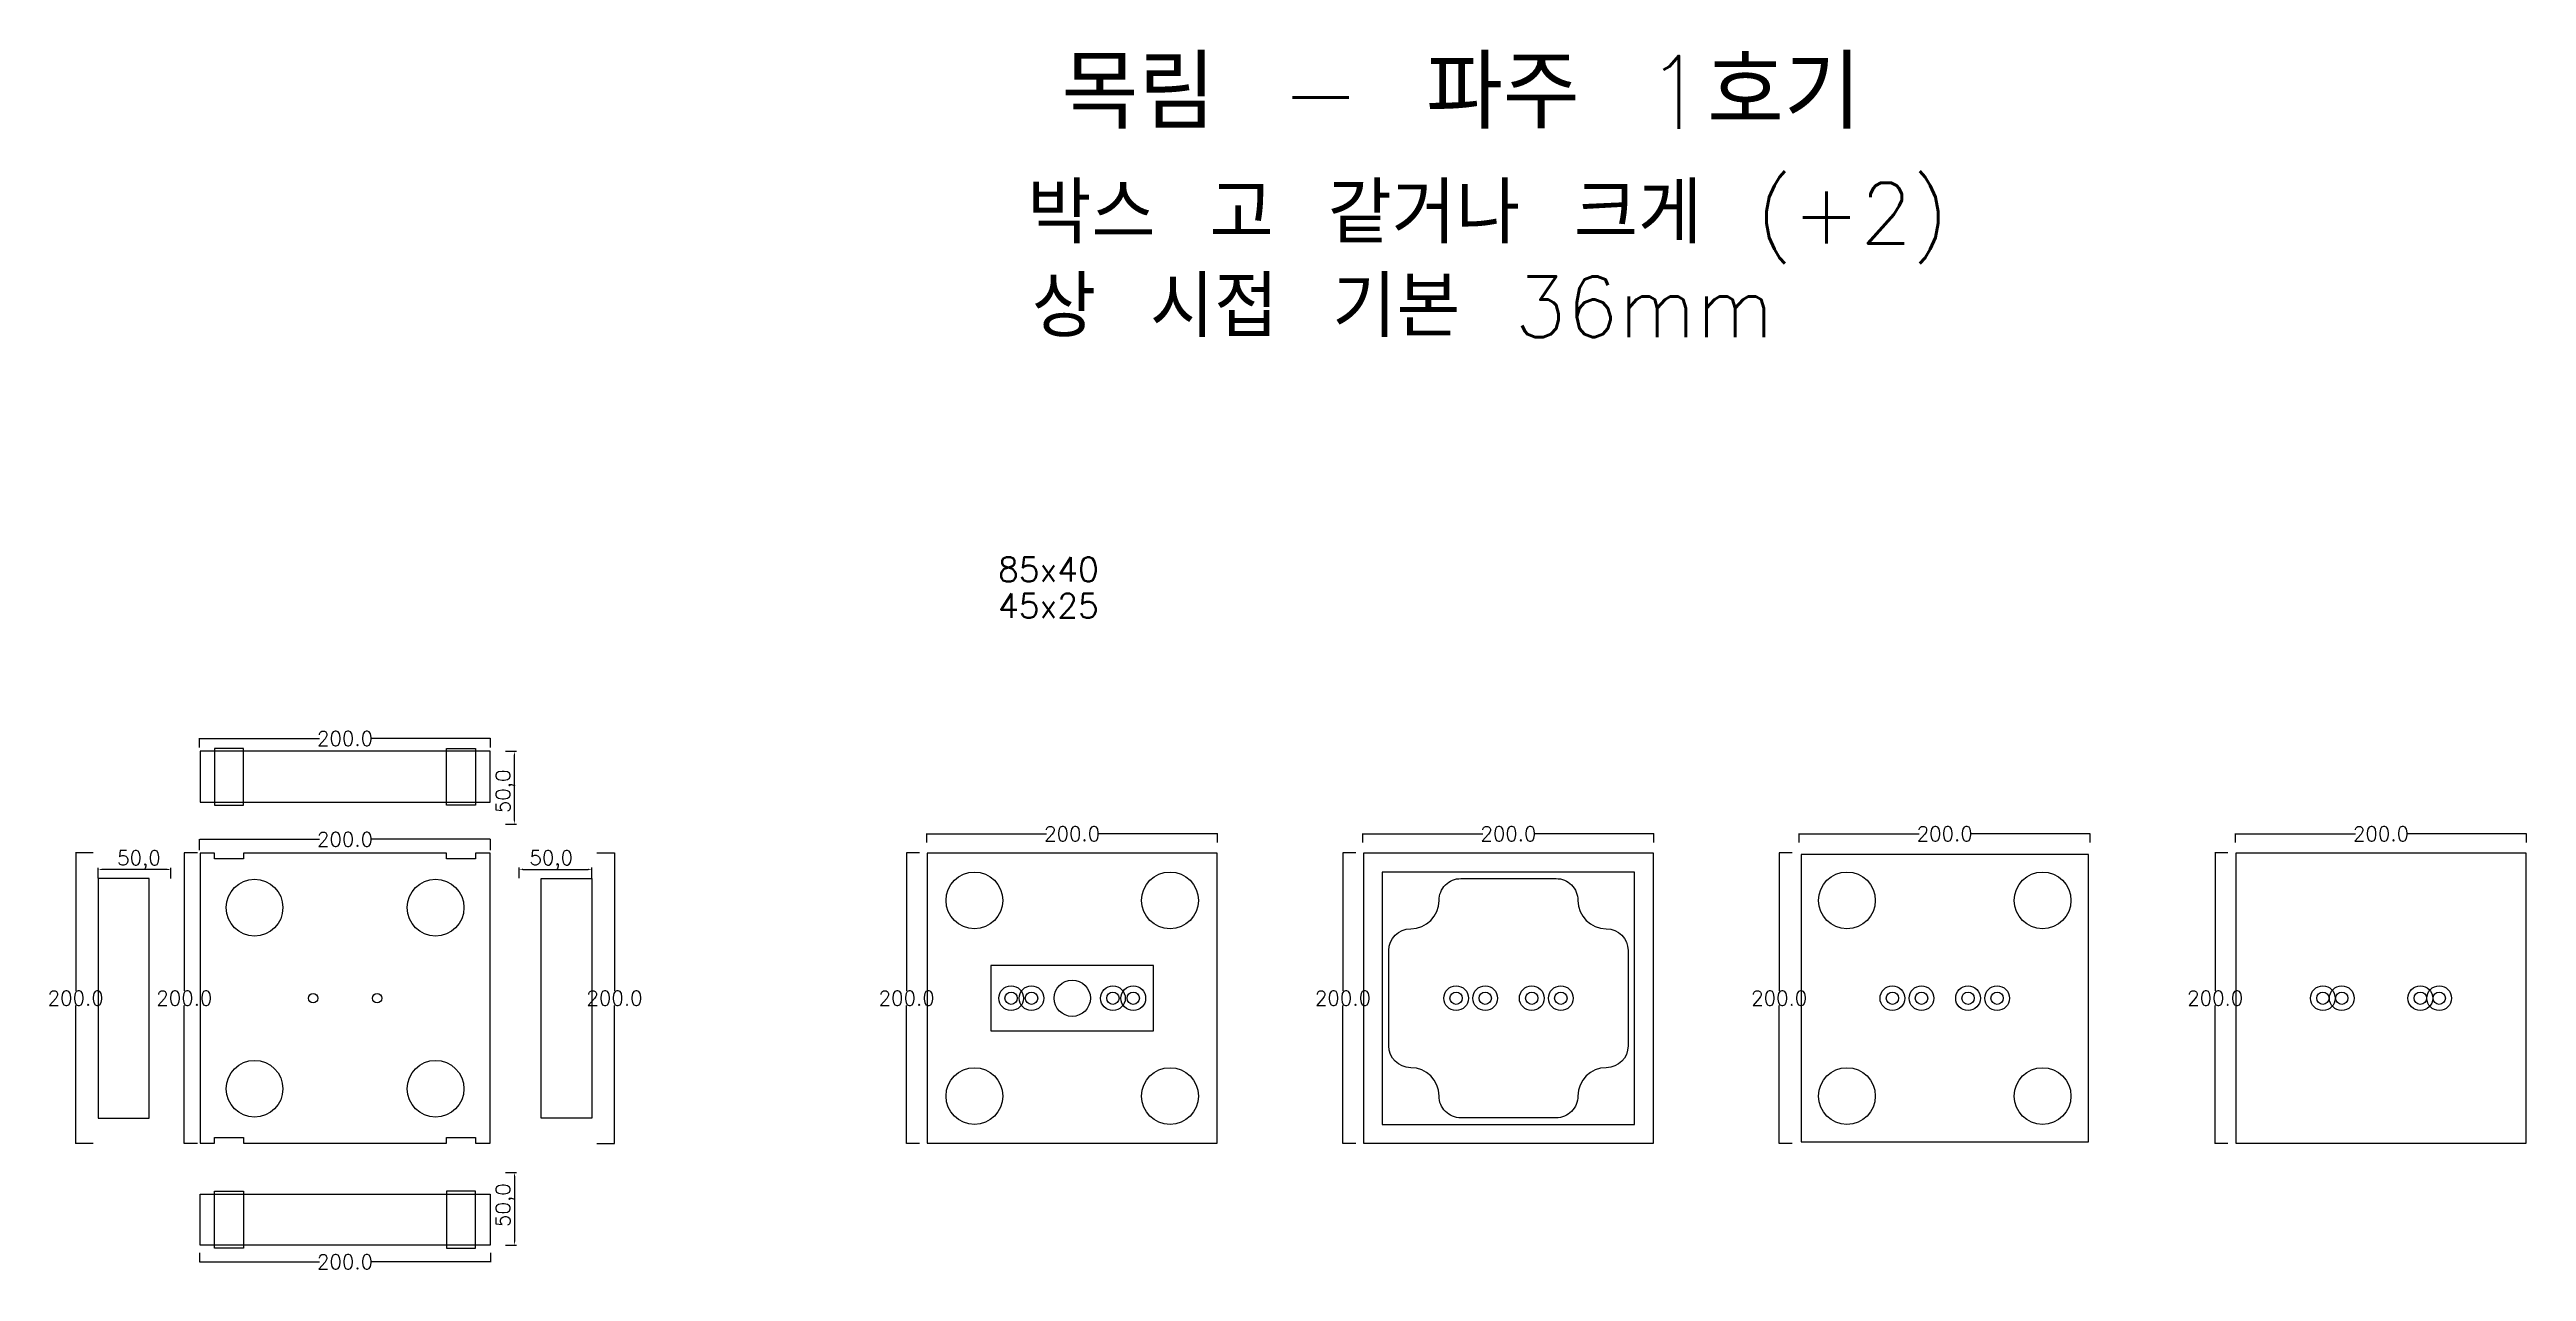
# Model space of a CAD drawing. Header units: millimetres. Extents: x 1507 to 3210, y 18 to 858.
import ezdxf

# ---------------------------------------------------------------- set-up
doc = ezdxf.new("R2010")
doc.units = ezdxf.units.MM
for name, color, linetype in [('TEXT', 7, 'Continuous'), ('볼트 구멍', 7, 'Continuous'), ('치구', 7, 'Continuous'), ('치수', 7, 'Continuous')]:
    doc.layers.add(name, color=color, linetype=linetype)
doc.styles.get("Standard").update_dxf_attribs({"font": 'txt.shx', "bigfont": 'whgtxt.shx'})
doc.dimstyles.new('ISO-25', dxfattribs={"dimtxt": 2.5, "dimasz": 2.5, "dimexe": 1.25, "dimexo": 0.625, "dimtad": 1, "dimtxsty": 'Standard', "dimcen": 2.5, "dimadec": 0, "dimazin": 0, "dimtfac": 1, "dimtmove": 0, "dimatfit": 3, "dimfxl": 0, "dimarcsym": 0})
doc.dimstyles.get("Standard").update_dxf_attribs({"dimtxt": 7, "dimasz": 0.18, "dimexe": 0.18, "dimexo": 0.0625, "dimgap": 0.09, "dimtad": 0, "dimtih": 1, "dimtoh": 1, "dimdec": 1, "dimzin": 0, "dimdsep": 46, "dimtxsty": 'Standard', "dimcen": 0.09, "dimadec": 0, "dimazin": 0, "dimtfac": 1, "dimtdec": 1, "dimtofl": 0, "dimtmove": 0, "dimatfit": 3, "dimfxl": 0, "dimtolj": 1, "dimtzin": 0, "dimarcsym": 0})

# ---------------------------------------------------------------- blocks, each defined once
blk = doc.blocks.new('*D1')
at = {"layer": 'Defpoints', "color": 0}
for p in [(1540.7, 294), (1540.7, 287.4), (1590.7, 287.3)]:
    blk.add_point(p, dxfattribs=at)
at = {"layer": '치수', "color": 0, "lineweight": -2}
for p, q in [((1540.7, 288), (1540.7, 295.3)), ((1588.2, 294), (1543.2, 294)), ((1590.7, 287.9), (1590.7, 295.3))]:
    blk.add_line(p, q, dxfattribs=at)
at = {"layer": '치수', "color": 0}
for points in [[(1543.2, 294.5), (1543.2, 293.6), (1540.7, 294)], [(1588.2, 294.5), (1588.2, 293.6), (1590.7, 294)]]:
    blk.add_solid(points, dxfattribs=at)
at = {"layer": '치수', "color": 0, "insert": (1568.7, 300.5), "char_height": 10, "attachment_point": 5}
blk.add_mtext('50,0', dxfattribs=at)
blk = doc.blocks.new('*D2')
at = {"layer": 'Defpoints', "color": 0}
for p in [(1537.3, 305.6), (1525.2, 105.6), (1537.3, 105.6)]:
    blk.add_point(p, dxfattribs=at)
at = {"layer": '치수', "color": 0, "lineweight": -2}
for p, q in [((1537.2, 305.6), (1525, 305.6)), ((1525.2, 305.4), (1525.2, 210.7)), ((1525.2, 105.7), (1525.2, 200.5)), ((1537.2, 105.6), (1525, 105.6))]:
    blk.add_line(p, q, dxfattribs=at)
at = {"layer": '치수', "color": 0}
for points in [[(1525.2, 305.4), (1525.2, 305.4), (1525.2, 305.6)], [(1525.2, 105.7), (1525.2, 105.7), (1525.2, 105.6)]]:
    blk.add_solid(points, dxfattribs=at)
at = {"layer": '치수', "color": 0, "insert": (1525.2, 205.6), "char_height": 10, "attachment_point": 5}
blk.add_mtext('\\A1;200.0', dxfattribs=at)
blk = doc.blocks.new('*D3')
at = {"layer": 'Defpoints', "color": 0}
for p in [(1820.1, 375.3), (1827, 375.3), (1820.1, 325.3)]:
    blk.add_point(p, dxfattribs=at)
at = {"layer": '치수', "color": 0, "lineweight": -2}
for p, q in [((1820.7, 375.3), (1828.3, 375.3)), ((1827, 327.8), (1827, 372.8)), ((1820.7, 325.3), (1828.3, 325.3))]:
    blk.add_line(p, q, dxfattribs=at)
at = {"layer": '치수', "color": 0}
for points in [[(1826.6, 372.8), (1827.4, 372.8), (1827, 375.3)], [(1826.6, 327.8), (1827.4, 327.8), (1827, 325.3)]]:
    blk.add_solid(points, dxfattribs=at)
at = {"layer": '치수', "color": 0, "insert": (1820.6, 347.8), "char_height": 10, "attachment_point": 5, "rotation": 90}
blk.add_mtext('50,0', dxfattribs=at)
blk = doc.blocks.new('*D4')
at = {"layer": 'Defpoints', "color": 0}
for p in [(2710.4, 312.7), (2910.4, 318.6), (2910.4, 312.7)]:
    blk.add_point(p, dxfattribs=at)
at = {"layer": '치수', "color": 0, "lineweight": -2}
for p, q in [((2710.4, 312.7), (2710.4, 318.7)), ((2710.6, 318.6), (2792.8, 318.6)), ((2910.3, 318.6), (2828, 318.6)), ((2910.4, 312.7), (2910.4, 318.7))]:
    blk.add_line(p, q, dxfattribs=at)
at = {"layer": '치수', "color": 0}
for points in [[(2710.6, 318.6), (2710.6, 318.5), (2710.4, 318.6)], [(2910.3, 318.6), (2910.3, 318.5), (2910.4, 318.6)]]:
    blk.add_solid(points, dxfattribs=at)
at = {"layer": '치수', "color": 0, "insert": (2810.4, 318.6), "char_height": 10, "attachment_point": 5}
blk.add_mtext('\\A1;200.0', dxfattribs=at)
blk = doc.blocks.new('*D5')
at = {"layer": 'Defpoints', "color": 0}
for p in [(2110.4, 312.7), (2310.4, 318.6), (2310.4, 312.7)]:
    blk.add_point(p, dxfattribs=at)
at = {"layer": '치수', "color": 0, "lineweight": -2}
for p, q in [((2110.4, 312.7), (2110.4, 318.7)), ((2110.6, 318.6), (2192.8, 318.6)), ((2310.3, 318.6), (2228, 318.6)), ((2310.4, 312.7), (2310.4, 318.7))]:
    blk.add_line(p, q, dxfattribs=at)
at = {"layer": '치수', "color": 0}
for points in [[(2110.6, 318.6), (2110.6, 318.5), (2110.4, 318.6)], [(2310.3, 318.6), (2310.3, 318.5), (2310.4, 318.6)]]:
    blk.add_solid(points, dxfattribs=at)
at = {"layer": '치수', "color": 0, "insert": (2210.4, 318.6), "char_height": 10, "attachment_point": 5}
blk.add_mtext('\\A1;200.0', dxfattribs=at)
blk = doc.blocks.new('*D6')
at = {"layer": 'Defpoints', "color": 0}
for p in [(1610.4, 307.4), (1810.4, 314.8), (1810.4, 307.4)]:
    blk.add_point(p, dxfattribs=at)
at = {"layer": '치수', "color": 0, "lineweight": -2}
for p, q in [((1610.4, 307.4), (1610.4, 315)), ((1610.6, 314.8), (1692.8, 314.8)), ((1810.3, 314.8), (1728, 314.8)), ((1810.4, 307.4), (1810.4, 315))]:
    blk.add_line(p, q, dxfattribs=at)
at = {"layer": '치수', "color": 0}
for points in [[(1610.6, 314.8), (1610.6, 314.8), (1610.4, 314.8)], [(1810.3, 314.8), (1810.3, 314.8), (1810.4, 314.8)]]:
    blk.add_solid(points, dxfattribs=at)
at = {"layer": '치수', "color": 0, "insert": (1710.4, 314.8), "char_height": 10, "attachment_point": 5}
blk.add_mtext('\\A1;200.0', dxfattribs=at)
blk = doc.blocks.new('*D7')
at = {"layer": 'Defpoints', "color": 0}
for p in [(1880.2, 294.1), (1830.2, 287.4), (1880.2, 287.4)]:
    blk.add_point(p, dxfattribs=at)
at = {"layer": '치수', "color": 0, "lineweight": -2}
for p, q in [((1830.2, 288), (1830.2, 295.4)), ((1832.7, 294.1), (1877.7, 294.1)), ((1880.2, 288), (1880.2, 295.4))]:
    blk.add_line(p, q, dxfattribs=at)
at = {"layer": '치수', "color": 0}
for points in [[(1832.7, 294.6), (1832.7, 293.7), (1830.2, 294.1)], [(1877.7, 294.6), (1877.7, 293.7), (1880.2, 294.1)]]:
    blk.add_solid(points, dxfattribs=at)
at = {"layer": '치수', "color": 0, "insert": (1852.2, 300.6), "char_height": 10, "attachment_point": 5}
blk.add_mtext('50,0', dxfattribs=at)
blk = doc.blocks.new('*D8')
at = {"layer": 'Defpoints', "color": 0}
for p in [(1820.1, 85.8), (1820.1, 35.8), (1827, 35.8)]:
    blk.add_point(p, dxfattribs=at)
at = {"layer": '치수', "color": 0, "lineweight": -2}
for p, q in [((1820.7, 85.8), (1828.3, 85.8)), ((1827, 83.3), (1827, 38.3)), ((1820.7, 35.8), (1828.3, 35.8))]:
    blk.add_line(p, q, dxfattribs=at)
at = {"layer": '치수', "color": 0}
for points in [[(1826.6, 83.3), (1827.4, 83.3), (1827, 85.8)], [(1826.6, 38.3), (1827.4, 38.3), (1827, 35.8)]]:
    blk.add_solid(points, dxfattribs=at)
at = {"layer": '치수', "color": 0, "insert": (1820.6, 63.3), "char_height": 10, "attachment_point": 5, "rotation": 90}
blk.add_mtext('50,0', dxfattribs=at)
blk = doc.blocks.new('*D9')
at = {"layer": 'Defpoints', "color": 0}
for p in [(1610.4, 30.7), (1810.4, 30.7), (1810.4, 24.3)]:
    blk.add_point(p, dxfattribs=at)
at = {"layer": '치수', "color": 0, "lineweight": -2}
for p, q in [((1610.4, 30.6), (1610.4, 24.1)), ((1610.6, 24.3), (1692.8, 24.3)), ((1810.3, 24.3), (1728, 24.3)), ((1810.4, 30.6), (1810.4, 24.1))]:
    blk.add_line(p, q, dxfattribs=at)
at = {"layer": '치수', "color": 0}
for points in [[(1610.6, 24.3), (1610.6, 24.3), (1610.4, 24.3)], [(1810.3, 24.3), (1810.3, 24.3), (1810.4, 24.3)]]:
    blk.add_solid(points, dxfattribs=at)
at = {"layer": '치수', "color": 0, "insert": (1710.4, 24.3), "char_height": 10, "attachment_point": 5}
blk.add_mtext('\\A1;200.0', dxfattribs=at)
blk = doc.blocks.new('*D10')
at = {"layer": 'Defpoints', "color": 0}
for p in [(1609, 305.6), (1599.9, 105.6), (1609, 105.6)]:
    blk.add_point(p, dxfattribs=at)
at = {"layer": '치수', "color": 0, "lineweight": -2}
for p, q in [((1608.9, 305.6), (1599.7, 305.6)), ((1599.9, 305.4), (1599.9, 210.7)), ((1599.9, 105.7), (1599.9, 200.5)), ((1608.9, 105.6), (1599.7, 105.6))]:
    blk.add_line(p, q, dxfattribs=at)
at = {"layer": '치수', "color": 0}
for points in [[(1599.9, 305.4), (1599.9, 305.4), (1599.9, 305.6)], [(1599.9, 105.7), (1599.9, 105.7), (1599.9, 105.6)]]:
    blk.add_solid(points, dxfattribs=at)
at = {"layer": '치수', "color": 0, "insert": (1599.9, 205.6), "char_height": 10, "attachment_point": 5}
blk.add_mtext('\\A1;200.0', dxfattribs=at)
blk = doc.blocks.new('*D11')
at = {"layer": 'Defpoints', "color": 0}
for p in [(1883.6, 305.6), (1883.6, 105.6), (1895.7, 105.6)]:
    blk.add_point(p, dxfattribs=at)
at = {"layer": '치수', "color": 0, "lineweight": -2}
for p, q in [((1883.6, 305.6), (1895.8, 305.6)), ((1895.7, 305.4), (1895.7, 210.7)), ((1895.7, 105.7), (1895.7, 200.5)), ((1883.6, 105.6), (1895.8, 105.6))]:
    blk.add_line(p, q, dxfattribs=at)
at = {"layer": '치수', "color": 0}
for points in [[(1895.6, 305.4), (1895.7, 305.4), (1895.7, 305.6)], [(1895.6, 105.7), (1895.7, 105.7), (1895.7, 105.6)]]:
    blk.add_solid(points, dxfattribs=at)
at = {"layer": '치수', "color": 0, "insert": (1895.7, 205.6), "char_height": 10, "attachment_point": 5}
blk.add_mtext('\\A1;200.0', dxfattribs=at)
blk = doc.blocks.new('*D12')
at = {"layer": 'Defpoints', "color": 0}
for p in [(2105.5, 305.6), (2096.6, 105.6), (2105.5, 105.6)]:
    blk.add_point(p, dxfattribs=at)
at = {"layer": '치수', "color": 0, "lineweight": -2}
for p, q in [((2105.5, 305.6), (2096.5, 305.6)), ((2096.6, 305.4), (2096.6, 210.7)), ((2096.6, 105.7), (2096.6, 200.5)), ((2105.5, 105.6), (2096.5, 105.6))]:
    blk.add_line(p, q, dxfattribs=at)
at = {"layer": '치수', "color": 0}
for points in [[(2096.6, 305.4), (2096.7, 305.4), (2096.6, 305.6)], [(2096.6, 105.7), (2096.7, 105.7), (2096.6, 105.6)]]:
    blk.add_solid(points, dxfattribs=at)
at = {"layer": '치수', "color": 0, "insert": (2096.6, 205.6), "char_height": 10, "attachment_point": 5}
blk.add_mtext('\\A1;200.0', dxfattribs=at)
blk = doc.blocks.new('*D13')
at = {"layer": 'Defpoints', "color": 0}
for p in [(2410.4, 312.7), (2610.4, 318.6), (2610.4, 312.7)]:
    blk.add_point(p, dxfattribs=at)
at = {"layer": '치수', "color": 0, "lineweight": -2}
for p, q in [((2410.4, 312.7), (2410.4, 318.7)), ((2410.6, 318.6), (2492.8, 318.6)), ((2610.3, 318.6), (2528, 318.6)), ((2610.4, 312.7), (2610.4, 318.7))]:
    blk.add_line(p, q, dxfattribs=at)
at = {"layer": '치수', "color": 0}
for points in [[(2410.6, 318.6), (2410.6, 318.5), (2410.4, 318.6)], [(2610.3, 318.6), (2610.3, 318.5), (2610.4, 318.6)]]:
    blk.add_solid(points, dxfattribs=at)
at = {"layer": '치수', "color": 0, "insert": (2510.4, 318.6), "char_height": 10, "attachment_point": 5}
blk.add_mtext('\\A1;200.0', dxfattribs=at)
blk = doc.blocks.new('*D14')
at = {"layer": 'Defpoints', "color": 0}
for p in [(2405.5, 305.6), (2396.6, 105.6), (2405.5, 105.6)]:
    blk.add_point(p, dxfattribs=at)
at = {"layer": '치수', "color": 0, "lineweight": -2}
for p, q in [((2405.5, 305.6), (2396.5, 305.6)), ((2396.6, 305.4), (2396.6, 210.7)), ((2396.6, 105.7), (2396.6, 200.5)), ((2405.5, 105.6), (2396.5, 105.6))]:
    blk.add_line(p, q, dxfattribs=at)
at = {"layer": '치수', "color": 0}
for points in [[(2396.6, 305.4), (2396.7, 305.4), (2396.6, 305.6)], [(2396.6, 105.7), (2396.7, 105.7), (2396.6, 105.6)]]:
    blk.add_solid(points, dxfattribs=at)
at = {"layer": '치수', "color": 0, "insert": (2396.6, 205.6), "char_height": 10, "attachment_point": 5}
blk.add_mtext('\\A1;200.0', dxfattribs=at)
blk = doc.blocks.new('*D15')
at = {"layer": 'Defpoints', "color": 0}
for p in [(2705.5, 305.6), (2696.6, 105.6), (2705.5, 105.6)]:
    blk.add_point(p, dxfattribs=at)
at = {"layer": '치수', "color": 0, "lineweight": -2}
for p, q in [((2705.5, 305.6), (2696.5, 305.6)), ((2696.6, 305.4), (2696.6, 210.7)), ((2696.6, 105.7), (2696.6, 200.5)), ((2705.5, 105.6), (2696.5, 105.6))]:
    blk.add_line(p, q, dxfattribs=at)
at = {"layer": '치수', "color": 0}
for points in [[(2696.6, 305.4), (2696.7, 305.4), (2696.6, 305.6)], [(2696.6, 105.7), (2696.7, 105.7), (2696.6, 105.6)]]:
    blk.add_solid(points, dxfattribs=at)
at = {"layer": '치수', "color": 0, "insert": (2696.6, 205.6), "char_height": 10, "attachment_point": 5}
blk.add_mtext('\\A1;200.0', dxfattribs=at)
blk = doc.blocks.new('*D16')
at = {"layer": 'Defpoints', "color": 0}
for p in [(3005.3, 305.6), (2996.4, 105.6), (3005.3, 105.6)]:
    blk.add_point(p, dxfattribs=at)
at = {"layer": '치수', "color": 0, "lineweight": -2}
for p, q in [((3005.2, 305.6), (2996.2, 305.6)), ((2996.4, 305.4), (2996.4, 210.7)), ((2996.4, 105.7), (2996.4, 200.5)), ((3005.2, 105.6), (2996.2, 105.6))]:
    blk.add_line(p, q, dxfattribs=at)
at = {"layer": '치수', "color": 0}
for points in [[(2996.4, 305.4), (2996.4, 305.4), (2996.4, 305.6)], [(2996.4, 105.7), (2996.4, 105.7), (2996.4, 105.6)]]:
    blk.add_solid(points, dxfattribs=at)
at = {"layer": '치수', "color": 0, "insert": (2996.4, 205.6), "char_height": 10, "attachment_point": 5}
blk.add_mtext('\\A1;200.0', dxfattribs=at)
blk = doc.blocks.new('*D17')
at = {"layer": 'Defpoints', "color": 0}
for p in [(3010.4, 312.7), (3210.4, 318.6), (3210.4, 312.7)]:
    blk.add_point(p, dxfattribs=at)
at = {"layer": '치수', "color": 0, "lineweight": -2}
for p, q in [((3010.4, 312.7), (3010.4, 318.7)), ((3010.6, 318.6), (3092.8, 318.6)), ((3210.3, 318.6), (3128, 318.6)), ((3210.4, 312.7), (3210.4, 318.7))]:
    blk.add_line(p, q, dxfattribs=at)
at = {"layer": '치수', "color": 0}
for points in [[(3010.6, 318.6), (3010.6, 318.5), (3010.4, 318.6)], [(3210.3, 318.6), (3210.3, 318.5), (3210.4, 318.6)]]:
    blk.add_solid(points, dxfattribs=at)
at = {"layer": '치수', "color": 0, "insert": (3110.4, 318.6), "char_height": 10, "attachment_point": 5}
blk.add_mtext('\\A1;200.0', dxfattribs=at)
blk = doc.blocks.new('*D18')
at = {"layer": 'Defpoints', "color": 0}
for p in [(1610.4, 377.7), (1810.4, 384.1), (1810.4, 377.7)]:
    blk.add_point(p, dxfattribs=at)
at = {"layer": '치수', "color": 0, "lineweight": -2}
for p, q in [((1610.4, 377.8), (1610.4, 384.3)), ((1610.6, 384.1), (1692.8, 384.1)), ((1810.3, 384.1), (1728, 384.1)), ((1810.4, 377.8), (1810.4, 384.3))]:
    blk.add_line(p, q, dxfattribs=at)
at = {"layer": '치수', "color": 0}
for points in [[(1610.6, 384.2), (1610.6, 384.1), (1610.4, 384.1)], [(1810.3, 384.2), (1810.3, 384.1), (1810.4, 384.1)]]:
    blk.add_solid(points, dxfattribs=at)
at = {"layer": '치수', "color": 0, "insert": (1710.4, 384.1), "char_height": 10, "attachment_point": 5}
blk.add_mtext('\\A1;200.0', dxfattribs=at)

msp = doc.modelspace()

# ---------------------------------------------------------------- linework, layer by layer
at = {"layer": '볼트 구멍', "color": 1}
msp.add_lwpolyline([(2266.44, 228.06), (2154.44, 228.06), (2154.44, 183.06), (2266.44, 183.06)], close=True, dxfattribs=at)
at = {"layer": '볼트 구멍', "color": 3}
for centre, radius in [((1688.44, 205.56), 3.25), ((1732.44, 205.56), 3.25), ((2168.44, 205.56), 4.25), ((2210.44, 205.56), 12.5), ((2252.44, 205.56), 4.25), ((2474.44, 205.56), 4.25), ((2546.44, 205.56), 4.25), ((2774.44, 205.56), 4.25), ((2846.44, 205.56), 4.25), ((3070.44, 205.56), 4.25), ((3150.44, 205.56), 4.25)]:
    msp.add_circle(centre, radius, dxfattribs=at)
at = {"layer": '볼트 구멍', "color": 6}
for centre in [(2168.44, 205.56), (2182.44, 205.56), (2238.44, 205.56), (2252.44, 205.56), (2474.44, 205.56), (2494.44, 205.56), (2526.44, 205.56), (2546.44, 205.56), (2774.44, 205.56), (2794.44, 205.56), (2826.44, 205.56), (2846.44, 205.56), (3070.44, 205.56), (3083.44, 205.56), (3137.44, 205.56), (3150.44, 205.56)]:
    msp.add_circle(centre, 8.5, dxfattribs=at)
at = {"layer": '볼트 구멍', "color": 2}
for centre in [(2182.44, 205.56), (2238.44, 205.56), (2494.44, 205.56), (2526.44, 205.56), (2794.44, 205.56), (2826.44, 205.56), (3083.44, 205.56), (3137.44, 205.56)]:
    msp.add_circle(centre, 4.25, dxfattribs=at)
at = {"layer": '치구'}
for points in [[(1610.69, 340.31), (1810.19, 340.31), (1810.19, 375.31), (1610.69, 375.31)], [(1610.69, 105.81), (1620.69, 105.81), (1620.69, 109.81), (1640.69, 109.81), (1640.69, 105.81), (1780.19, 105.81), (1780.19, 109.81), (1800.19, 109.81), (1800.19, 105.81), (1810.19, 105.81), (1810.19, 305.31), (1800.19, 305.31), (1800.19, 301.31), (1780.19, 301.31), (1780.19, 305.31), (1640.69, 305.31), (1640.69, 301.31), (1620.69, 301.31), (1620.69, 305.31), (1610.69, 305.31)], [(2110.69, 305.31), (2110.69, 105.81), (2310.19, 105.81), (2310.19, 305.31)], [(2410.69, 305.31), (2410.69, 105.81), (2610.19, 105.81), (2610.19, 305.31)], [(2423.69, 292.31), (2423.69, 118.81), (2597.19, 118.81), (2597.19, 292.31)], [(2711.69, 304.31), (2711.69, 106.81), (2909.19, 106.81), (2909.19, 304.31)], [(3010.69, 305.31), (3010.69, 105.81), (3210.19, 105.81), (3210.19, 305.31)], [(1575.69, 287.91), (1540.69, 287.91), (1540.69, 123.21), (1575.69, 123.21)], [(1845.19, 287.91), (1880.19, 287.91), (1880.19, 123.21), (1845.19, 123.21)], [(1610.69, 70.81), (1810.19, 70.81), (1810.19, 35.81), (1610.69, 35.81)]]:
    msp.add_lwpolyline(points, close=True, dxfattribs=at)
at = {"layer": '치구', "color": 1}
for points in [[(1620.69, 338.31), (1640.69, 338.31), (1640.69, 377.31), (1620.69, 377.31)], [(1800.19, 338.31), (1780.19, 338.31), (1780.19, 377.31), (1800.19, 377.31)], [(1620.69, 72.81), (1640.69, 72.81), (1640.69, 33.81), (1620.69, 33.81)], [(1800.19, 72.81), (1780.19, 72.81), (1780.19, 33.81), (1800.19, 33.81)]]:
    msp.add_lwpolyline(points, close=True, dxfattribs=at)
at = {"layer": '치구'}
msp.add_lwpolyline([(2477.69, 287.81), (2543.19, 287.81, -0.4142136), (2558.19, 272.81, 0.4142135), (2577.69, 253.31, -0.4142134), (2592.69, 238.31), (2592.69, 172.81, -0.4142134), (2577.69, 157.81, 0.4142135), (2558.19, 138.31, -0.4142136), (2543.19, 123.31), (2477.69, 123.31, -0.4142136), (2462.69, 138.31, 0.4142135), (2443.19, 157.81, -0.4142134), (2428.19, 172.81), (2428.19, 238.31, -0.4142134), (2443.19, 253.31, 0.4142135), (2462.69, 272.81, -0.4142136)], format="xyb", close=True, dxfattribs=at)
for centre in [(2143.19, 272.81), (2277.69, 272.81), (2743.19, 272.81), (2877.69, 272.81), (1648.19, 267.81), (1772.69, 267.81), (1648.19, 143.31), (1772.69, 143.31), (2143.19, 138.31), (2277.69, 138.31), (2743.19, 138.31), (2877.69, 138.31)]:
    msp.add_circle(centre, 19.5, dxfattribs=at)

# ---------------------------------------------------------------- texts
at = {"layer": 'TEXT', "color": 3}
msp.add_text('목림 - 파주 1호기', height=50, dxfattribs=at).set_placement((2203.09, 803.26))
at = {"layer": 'TEXT', "color": 1}
for s, height, p in [('박스 고 같거나 크게 (+2)', 41.6667, (2179.57, 724.44)), ('상 시접 기본 36mm', 41.6667, (2182.72, 660.04)), ('85x40', 16.667, (2159.44, 492)), ('45x25', 16.667, (2159.44, 467))]:
    msp.add_text(s, height=height, dxfattribs=at).set_placement(p)

# ---------------------------------------------------------------- dimensions: what is measured, and where the dimension line sits
at = {"layer": '치수', "color": 4}
for base, p1, p2, dimstyle, override, picture, middle in [((1810.44, 384.13), (1610.44, 377.73), (1810.44, 377.73), 'Standard', {"dimtxt": 10}, '*D18', (1710.44, 384.13)), ((1880.19, 294.14), (1830.19, 287.36), (1880.19, 287.36), 'ISO-25', {"dimtxt": 10, "dimdec": 1, "dimzin": 0, "dimtdec": 1}, '*D7', (1852.19, 294.14)), ((1810.44, 24.3), (1610.44, 30.7), (1810.44, 30.7), 'Standard', {"dimtxt": 10}, '*D9', (1710.44, 24.3))]:
    dim = msp.add_linear_dim(base=base, p1=p1, p2=p2, dimstyle=dimstyle, override=override, dxfattribs=at)
    dim.commit()
    dim.dimension.update_dxf_attribs({"geometry": picture, "text_midpoint": middle, "dimtype": 160})
for base, p1, p2, angle, picture, middle in [((1827.01, 375.31), (1820.12, 325.31), (1820.12, 375.31), 90, '*D3', (1827.01, 347.81)), ((1540.69, 294.04), (1590.69, 287.26), (1540.69, 287.36), 180, '*D1', (1568.69, 294.04)), ((1827.01, 35.81), (1820.12, 85.81), (1820.12, 35.81), 270, '*D8', (1827.01, 63.31))]:
    dim = msp.add_linear_dim(base=base, p1=p1, p2=p2, angle=angle, dimstyle='ISO-25', override={"dimtxt": 10, "dimdec": 1, "dimzin": 0, "dimtdec": 1}, dxfattribs=at)
    dim.commit()
    dim.dimension.update_dxf_attribs({"geometry": picture, "text_midpoint": middle, "dimtype": 160})
for base, p1, p2, picture, middle in [((2310.44, 318.55), (2110.44, 312.67), (2310.44, 312.67), '*D5', (2210.44, 318.55)), ((2610.44, 318.55), (2410.44, 312.67), (2610.44, 312.67), '*D13', (2510.44, 318.55)), ((2910.44, 318.55), (2710.44, 312.67), (2910.44, 312.67), '*D4', (2810.44, 318.55)), ((3210.44, 318.55), (3010.44, 312.67), (3210.44, 312.67), '*D17', (3110.44, 318.55)), ((1810.44, 314.78), (1610.44, 307.38), (1810.44, 307.38), '*D6', (1710.44, 314.78))]:
    dim = msp.add_linear_dim(base=base, p1=p1, p2=p2, dimstyle='Standard', override={"dimtxt": 10}, dxfattribs=at)
    dim.commit()
    dim.dimension.update_dxf_attribs({"geometry": picture, "text_midpoint": middle})
for base, p1, p2, picture, middle in [((1525.22, 105.56), (1537.29, 305.56), (1537.29, 105.56), '*D2', (1525.22, 205.56)), ((1599.91, 105.56), (1608.98, 305.56), (1608.98, 105.56), '*D10', (1599.91, 205.56)), ((1895.65, 105.56), (1883.58, 305.56), (1883.58, 105.56), '*D11', (1895.65, 205.56)), ((2096.64, 105.56), (2105.55, 305.56), (2105.55, 105.56), '*D12', (2096.64, 205.56)), ((2396.64, 105.56), (2405.55, 305.56), (2405.55, 105.56), '*D14', (2396.64, 205.56)), ((2696.64, 105.56), (2705.55, 305.56), (2705.55, 105.56), '*D15', (2696.64, 205.56)), ((2996.39, 105.56), (3005.3, 305.56), (3005.3, 105.56), '*D16', (2996.39, 205.56))]:
    dim = msp.add_linear_dim(base=base, p1=p1, p2=p2, angle=90, dimstyle='Standard', override={"dimtxt": 10}, dxfattribs=at)
    dim.commit()
    dim.dimension.update_dxf_attribs({"geometry": picture, "text_midpoint": middle})

doc.saveas('drawing.dxf')
